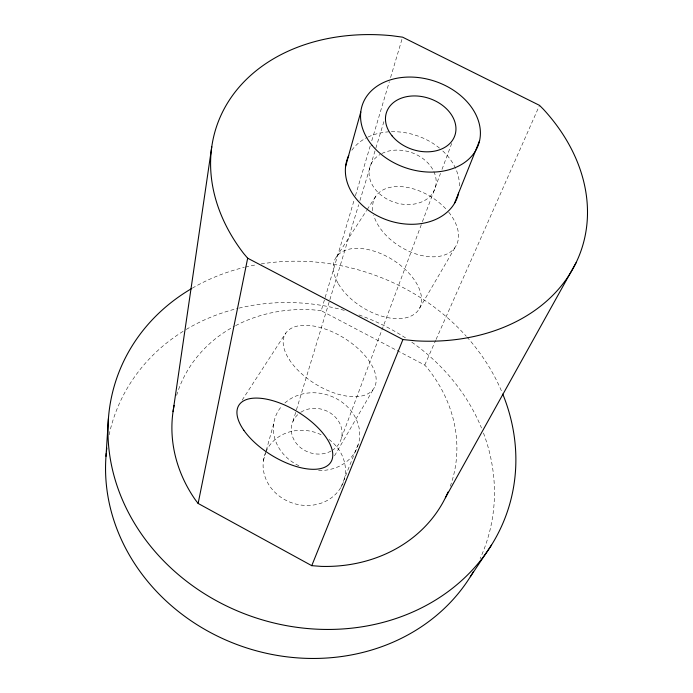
<?xml version="1.0" encoding="UTF-8"?>
<svg xmlns="http://www.w3.org/2000/svg" width="693" height="693" viewBox="0 0 693 693"><rect width="100%" height="100%" fill="white"/><g stroke="black" fill="none" stroke-linecap="round" stroke-linejoin="round"><path stroke-width="0.52" stroke-dasharray="3.46 2.6" d="M263.418 460.576L265.982 451.386M266.268 450.363L273.674 423.83M450.285 486.261A144.213 126.533 18.7 0 0 427.59 368.304L424.748 365.072L321.231 310.698L354.21 199.835M355.44 195.686L370.227 145.954M371.769 140.774L389.336 81.713M390.566 77.573L402.59 37.162M292.922 421.439L329.556 300.693M329.877 299.653L358.679 204.712M359.936 200.58L375.537 149.16M375.849 148.137L384.208 120.582M341.502 437.881L422.028 222.739M422.409 221.734L440.505 173.397M441.995 169.404L451.715 143.434M341.008 487.179L358.757 442.853M424.748 365.072L435.654 340.384M436.096 339.397L539.518 105.371M419.525 308.376L456.202 245.582M334.52 455.803L374.341 387.56M336.304 257.06L366.614 210.429M367.195 209.529L375.935 196.084M242.152 400.138L285.828 332.986M321.231 310.698L312.846 309.832A144.213 126.533 18.7 0 0 235.317 325.797M483.463 433.012A196.491 175.71 18.7 0 1 480.136 558.575M109.104 434.84A196.491 175.71 18.7 0 1 185.334 329.972M186.261 329.426A196.491 175.71 18.7 0 1 237.976 308.368M238.972 308.125A196.491 175.71 18.7 0 1 344.967 310.551M358.957 314.96A196.491 175.71 18.7 0 1 406.626 338.634M411.798 342.16A196.491 175.71 18.7 0 1 481.496 428.014M328.984 439.44A41.632 37.119 18.7 0 1 339.683 489.293A41.632 37.119 18.7 0 1 287.145 500.9A41.632 37.119 18.7 0 1 265.202 453.534M265.982 451.619A41.632 37.119 18.7 0 1 322.037 435.161M192.29 288.184A206.384 181.401 18.7 0 1 244.3 267.351M245.339 267.1A206.384 181.401 18.7 0 1 256.895 264.665M261.131 263.946A206.384 181.401 18.7 0 1 466.259 336.244M466.978 337.049A206.384 181.401 18.7 0 1 502.494 393.407M176.637 395.356A144.213 126.533 18.7 0 1 234.39 326.29M351.845 150.225A58.29 44.733 18.7 0 1 367.186 137.431M368.13 136.98A58.29 44.733 18.7 0 1 389.232 131.8M391.328 131.705A58.29 44.733 18.7 0 1 439.683 148.25M442.818 151.005A58.29 44.733 18.7 0 1 459.442 186.001M448.761 212.24A47.176 29.297 31.7 0 1 434.754 256.782A47.176 29.297 31.7 0 1 373.752 215.445M372.765 210.75A47.176 29.297 31.7 0 1 397.652 186.538A47.176 29.297 31.7 0 1 446.76 209.892M381.826 153.525A34.278 26.299 18.7 0 1 435.698 177.131A34.278 26.299 18.7 0 1 391.71 201.325A34.278 26.299 18.7 0 1 380.015 154.522M300.97 412.17A25.71 22.523 18.7 0 1 336.841 418.806A25.71 22.523 18.7 0 1 331.886 450.58M331.02 451.074A25.71 22.523 18.7 0 1 296.526 443.624A25.71 22.523 18.7 0 1 300.164 412.707M284.901 402.971A43.711 38.288 18.7 0 1 356.15 419.048A43.711 38.288 18.7 0 1 316.458 470.391M298.908 465.739A43.711 38.288 18.7 0 1 281.488 406.462M289.215 359.485A52.018 27.088 31.6 0 0 369.759 392.654A52.018 27.088 31.6 0 0 329.963 330.83A52.018 27.088 31.6 0 0 289.215 359.485M338.401 283.87A48.908 28.196 31.7 0 0 414.882 313.756A48.908 28.196 31.7 0 0 379.01 252.893A48.908 28.196 31.7 0 0 338.401 283.87"/><path stroke-width="1.04" d="M105.994 456.323L108.42 418.555M173.042 411.659L211.772 146.725M448.007 492.065A144.213 126.533 18.7 0 1 321.136 566.38L311.755 565.67L198.129 503.439L247.67 258.203L243.711 253.543A192.541 148.163 18.7 0 1 230.587 98.267A192.541 148.163 18.7 0 1 391.684 35.698L402.59 37.162L539.518 105.371L543.407 109.269A192.541 148.163 18.7 0 1 573.172 268.312A192.541 148.163 18.7 0 1 415.557 340.826L402.919 339.544L247.67 258.203M345.608 166.32L360.767 112.041M454.391 203.56L479.608 140.592M311.755 565.67L402.919 339.544M445.391 497.756L576.004 262.846M470.33 576.741L491.406 545.183M198.129 503.439L195.261 499.722A144.213 126.533 18.7 0 1 174.108 405.466M473.536 571.404A196.491 175.71 18.7 0 1 246.803 647.972A196.491 175.71 18.7 0 1 106.263 453.213M106.471 451.143A196.491 175.71 18.7 0 1 106.835 448.05M502.893 394.386A206.384 181.401 18.7 0 1 400.606 616.891A206.384 181.401 18.7 0 1 137.084 527.494A206.384 181.401 18.7 0 1 191.381 288.712M458.601 193.139A58.29 44.733 18.7 0 1 387.811 220.27A58.29 44.733 18.7 0 1 348.718 155.535M243.849 430.31A54.089 25.338 31.6 0 0 326.845 466.103A54.089 25.338 31.6 0 0 283.801 404.651A54.089 25.338 31.6 0 0 243.849 430.31M372.106 145.348A61.356 45.686 18.7 0 0 475.311 151.239A61.356 45.686 18.7 0 0 413.998 77.174A61.356 45.686 18.7 0 0 372.106 145.348M392.151 135.949A36.088 26.862 18.7 0 0 452.884 139.683A36.088 26.862 18.7 0 0 417.099 96.015A36.088 26.862 18.7 0 0 392.151 135.949"/></g></svg>
